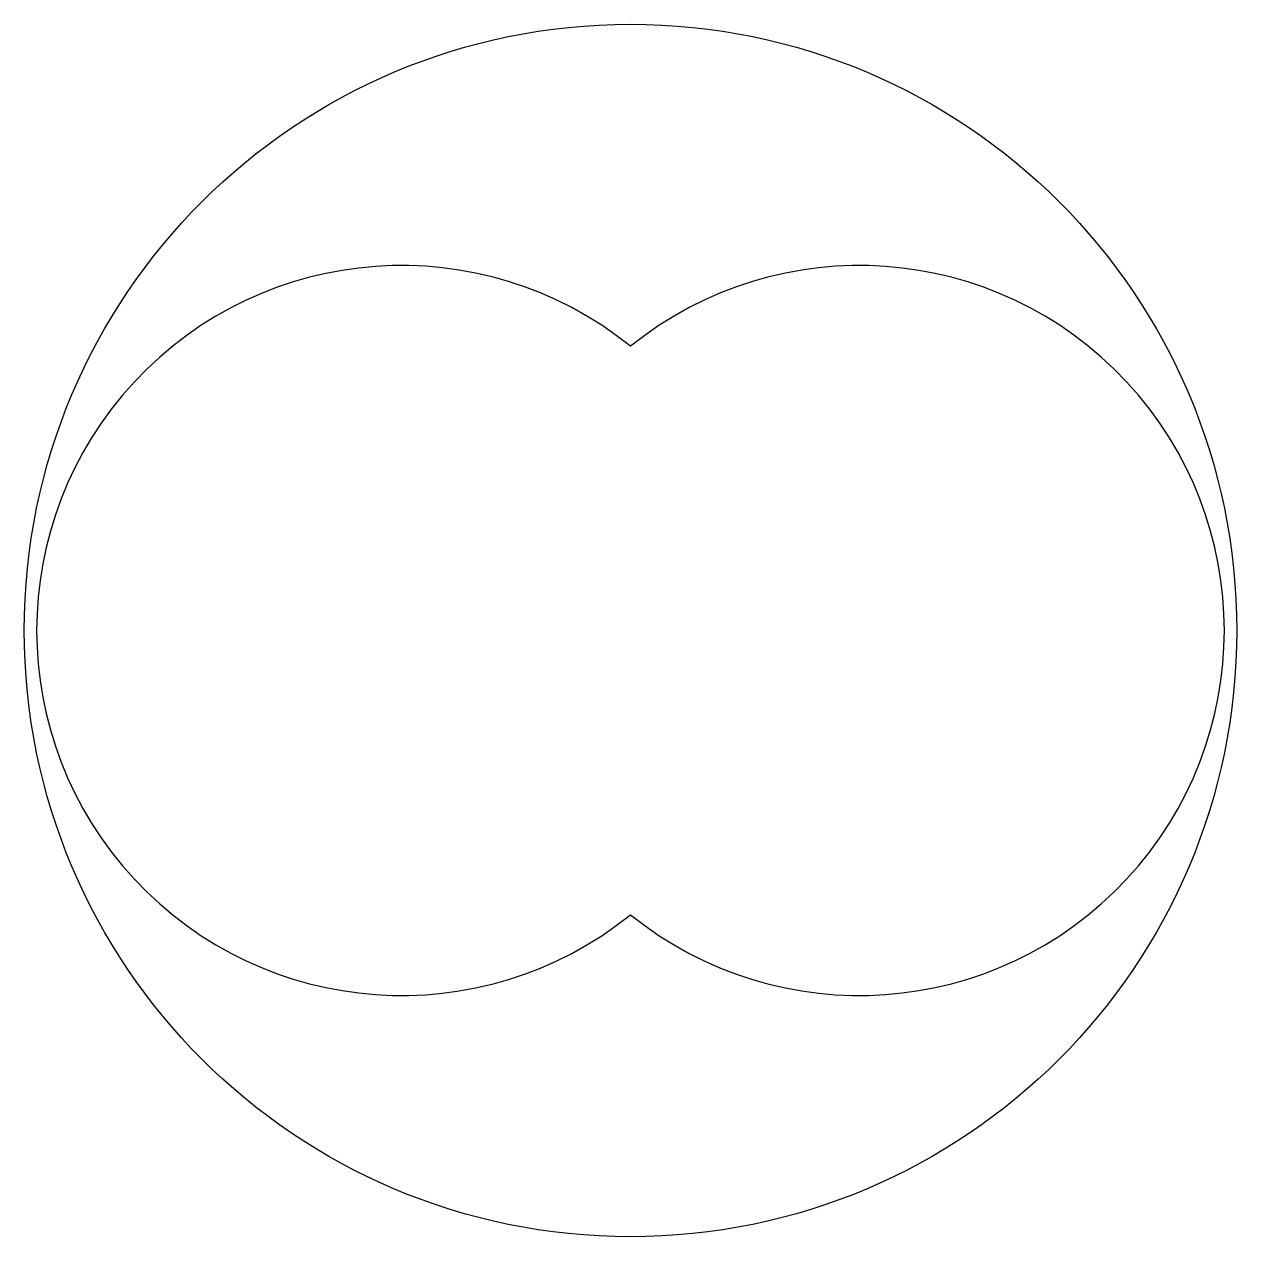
# Model space of a CAD drawing. Header units: millimetres. Extents: x -49 to 49, y -49 to 49.
import ezdxf

# ---------------------------------------------------------------- set-up
doc = ezdxf.new("R2010")
doc.units = ezdxf.units.MM

msp = doc.modelspace()

# ---------------------------------------------------------------- linework, layer by layer
at = {"color": 7, "linetype": 'Continuous', "lineweight": 25}
msp.add_circle((0, 0), 49, dxfattribs=at)
for centre, start, end in [((-18.5, 0), 51.16214, 308.83786), ((18.5, 0), 231.16214, 128.83786)]:
    msp.add_arc(centre, 29.5, start, end, dxfattribs=at)

doc.saveas('drawing.dxf')
